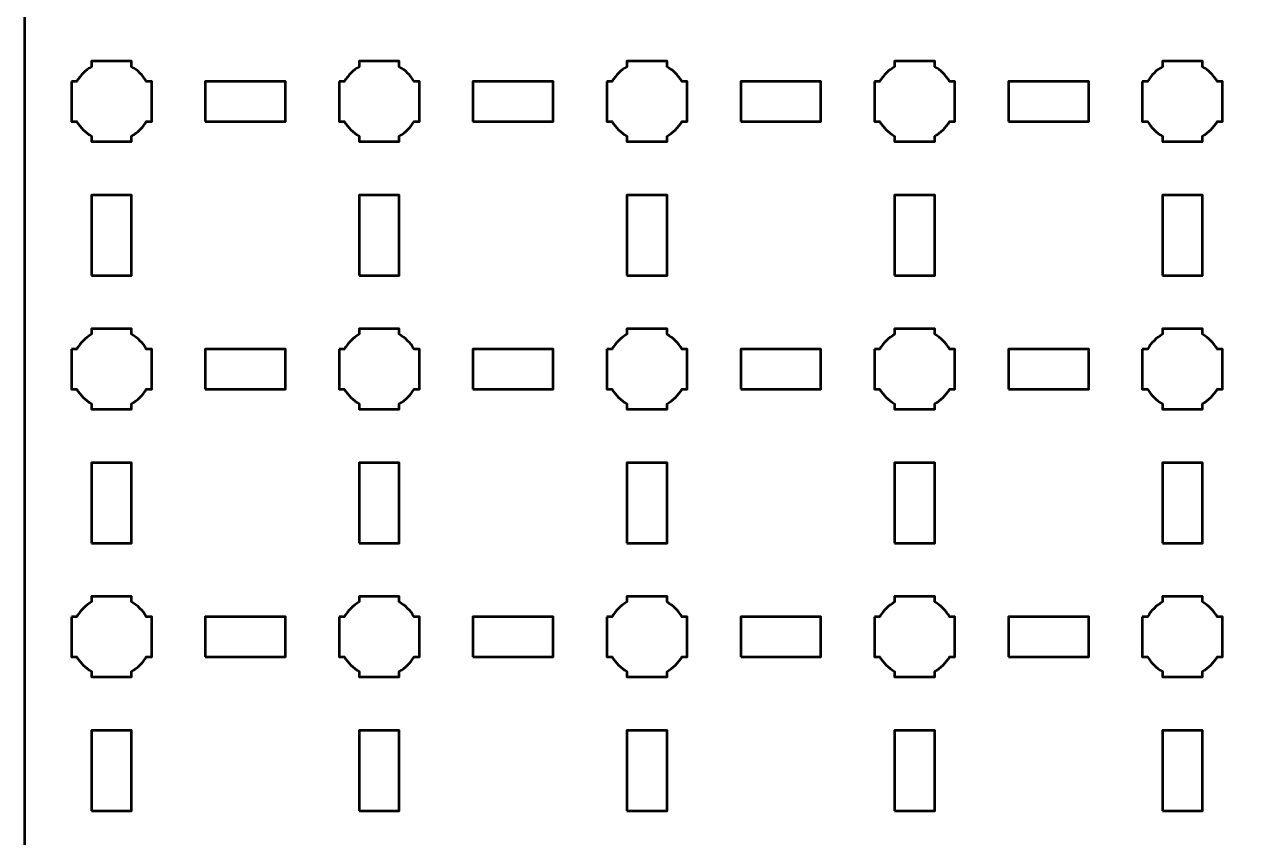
# Model space of a CAD drawing. Header units: centimetres. Extents: x -30.1 to 9.2, y -39.5 to 9.8.
# Drawn here: x -30.15 to -20.99, y -2.35 to 3.73 of the extents above; entities that cross this region are included whole.
import ezdxf

# ---------------------------------------------------------------- set-up
doc = ezdxf.new("R2010")
doc.units = ezdxf.units.CM
doc.header["$MEASUREMENT"] = 0
doc.layers.add('Layer 1', color=7, linetype='Continuous')

msp = doc.modelspace()

# ---------------------------------------------------------------- linework, layer by layer
at = {"layer": 'Layer 1', "lineweight": 53}
for points in [[(-28.8, 3), (-28.2, 3), (-28.2, 3.3), (-28.8, 3.3), (-28.8, 3)], [(-26.8, 3), (-26.2, 3), (-26.2, 3.3), (-26.8, 3.3), (-26.8, 3)], [(-24.8, 3), (-24.2, 3), (-24.2, 3.3), (-24.8, 3.3), (-24.8, 3)], [(-22.8, 3), (-22.2, 3), (-22.2, 3.3), (-22.8, 3.3), (-22.8, 3)], [(-29.65, 1.85), (-29.35, 1.85), (-29.35, 2.45), (-29.65, 2.45), (-29.65, 1.85)], [(-27.65, 1.85), (-27.35, 1.85), (-27.35, 2.45), (-27.65, 2.45), (-27.65, 1.85)], [(-25.65, 1.85), (-25.35, 1.85), (-25.35, 2.45), (-25.65, 2.45), (-25.65, 1.85)], [(-23.65, 1.85), (-23.35, 1.85), (-23.35, 2.45), (-23.65, 2.45), (-23.65, 1.85)], [(-21.65, 1.85), (-21.35, 1.85), (-21.35, 2.45), (-21.65, 2.45), (-21.65, 1.85)], [(-28.8, 1), (-28.2, 1), (-28.2, 1.3), (-28.8, 1.3), (-28.8, 1)], [(-26.8, 1), (-26.2, 1), (-26.2, 1.3), (-26.8, 1.3), (-26.8, 1)], [(-24.8, 1), (-24.2, 1), (-24.2, 1.3), (-24.8, 1.3), (-24.8, 1)], [(-22.8, 1), (-22.2, 1), (-22.2, 1.3), (-22.8, 1.3), (-22.8, 1)], [(-29.65, -0.15), (-29.35, -0.15), (-29.35, 0.45), (-29.65, 0.45), (-29.65, -0.15)], [(-27.65, -0.15), (-27.35, -0.15), (-27.35, 0.45), (-27.65, 0.45), (-27.65, -0.15)], [(-25.65, -0.15), (-25.35, -0.15), (-25.35, 0.45), (-25.65, 0.45), (-25.65, -0.15)], [(-23.65, -0.15), (-23.35, -0.15), (-23.35, 0.45), (-23.65, 0.45), (-23.65, -0.15)], [(-21.65, -0.15), (-21.35, -0.15), (-21.35, 0.45), (-21.65, 0.45), (-21.65, -0.15)], [(-28.8, -1), (-28.2, -1), (-28.2, -0.7), (-28.8, -0.7), (-28.8, -1)], [(-26.8, -1), (-26.2, -1), (-26.2, -0.7), (-26.8, -0.7), (-26.8, -1)], [(-24.8, -1), (-24.2, -1), (-24.2, -0.7), (-24.8, -0.7), (-24.8, -1)], [(-22.8, -1), (-22.2, -1), (-22.2, -0.7), (-22.8, -0.7), (-22.8, -1)], [(-29.65, -2.15), (-29.35, -2.15), (-29.35, -1.55), (-29.65, -1.55), (-29.65, -2.15)], [(-27.65, -2.15), (-27.35, -2.15), (-27.35, -1.55), (-27.65, -1.55), (-27.65, -2.15)], [(-25.65, -2.15), (-25.35, -2.15), (-25.35, -1.55), (-25.65, -1.55), (-25.65, -2.15)], [(-23.65, -2.15), (-23.35, -2.15), (-23.35, -1.55), (-23.65, -1.55), (-23.65, -2.15)], [(-21.65, -2.15), (-21.35, -2.15), (-21.35, -1.55), (-21.65, -1.55), (-21.65, -2.15)]]:
    msp.add_lwpolyline(points, close=True, dxfattribs=at)
for points, knots in [([(-30.15, -39), (-30.15, -39), (-30.15, 9.3), (-30.15, 9.3), (-30.15, 9.3), (-30.15, 9.57609), (-29.92609, 9.8), (-29.65, 9.8), (-29.65, 9.8), (-29.65, 9.8), (8.65, 9.8), (8.65, 9.8), (8.65, 9.8), (8.92609, 9.8), (9.15, 9.57609), (9.15, 9.3), (9.15, 9.3), (9.15, 9.3), (9.15, -39), (9.15, -39), (9.15, -39), (9.15, -39.27609), (8.92609, -39.5), (8.65, -39.5), (8.65, -39.5), (8.65, -39.5), (-29.65, -39.5), (-29.65, -39.5), (-29.65, -39.5), (-29.92609, -39.5), (-30.15, -39.27609), (-30.15, -39)], [0, 0, 0, 0, 0.125, 0.125, 0.125, 0.125, 0.25, 0.25, 0.25, 0.25, 0.375, 0.375, 0.375, 0.375, 0.5, 0.5, 0.5, 0.5, 0.625, 0.625, 0.625, 0.625, 0.75, 0.75, 0.75, 0.75, 0.875, 0.875, 0.875, 0.875, 1, 1, 1, 1]), ([(-29.8, 3.3), (-29.8, 3.3), (-29.75985, 3.3), (-29.75985, 3.3), (-29.75985, 3.3), (-29.7335, 3.34553), (-29.69553, 3.3835), (-29.65, 3.40985), (-29.65, 3.40985), (-29.65, 3.40985), (-29.65, 3.45), (-29.65, 3.45), (-29.65, 3.45), (-29.65, 3.45), (-29.5, 3.45), (-29.5, 3.45), (-29.5, 3.45), (-29.5, 3.45), (-29.35, 3.45), (-29.35, 3.45), (-29.35, 3.45), (-29.35, 3.45), (-29.35, 3.40985), (-29.35, 3.40985), (-29.35, 3.40985), (-29.30447, 3.3835), (-29.2665, 3.34553), (-29.24015, 3.3), (-29.24015, 3.3), (-29.24015, 3.3), (-29.2, 3.3), (-29.2, 3.3), (-29.2, 3.3), (-29.2, 3.3), (-29.2, 3.15), (-29.2, 3.15), (-29.2, 3.15), (-29.2, 3.15), (-29.2, 3), (-29.2, 3), (-29.2, 3), (-29.2, 3), (-29.24015, 3), (-29.24015, 3), (-29.24015, 3), (-29.2665, 2.95447), (-29.30447, 2.9165), (-29.35, 2.89015), (-29.35, 2.89015), (-29.35, 2.89015), (-29.35, 2.85), (-29.35, 2.85), (-29.35, 2.85), (-29.35, 2.85), (-29.5, 2.85), (-29.5, 2.85), (-29.5, 2.85), (-29.5, 2.85), (-29.65, 2.85), (-29.65, 2.85), (-29.65, 2.85), (-29.65, 2.85), (-29.65, 2.89015), (-29.65, 2.89015), (-29.65, 2.89015), (-29.69553, 2.9165), (-29.7335, 2.95447), (-29.75985, 3), (-29.75985, 3), (-29.75985, 3), (-29.8, 3), (-29.8, 3), (-29.8, 3), (-29.8, 3), (-29.8, 3.15), (-29.8, 3.15), (-29.8, 3.15), (-29.8, 3.15), (-29.8, 3.3), (-29.8, 3.3)], [0, 0, 0, 0, 0.05, 0.05, 0.05, 0.05, 0.1, 0.1, 0.1, 0.1, 0.15, 0.15, 0.15, 0.15, 0.2, 0.2, 0.2, 0.2, 0.25, 0.25, 0.25, 0.25, 0.3, 0.3, 0.3, 0.3, 0.35, 0.35, 0.35, 0.35, 0.4, 0.4, 0.4, 0.4, 0.45, 0.45, 0.45, 0.45, 0.5, 0.5, 0.5, 0.5, 0.55, 0.55, 0.55, 0.55, 0.6, 0.6, 0.6, 0.6, 0.65, 0.65, 0.65, 0.65, 0.7, 0.7, 0.7, 0.7, 0.75, 0.75, 0.75, 0.75, 0.8, 0.8, 0.8, 0.8, 0.85, 0.85, 0.85, 0.85, 0.9, 0.9, 0.9, 0.9, 0.95, 0.95, 0.95, 0.95, 1, 1, 1, 1]), ([(-27.8, 3.3), (-27.8, 3.3), (-27.75985, 3.3), (-27.75985, 3.3), (-27.75985, 3.3), (-27.7335, 3.34553), (-27.69553, 3.3835), (-27.65, 3.40985), (-27.65, 3.40985), (-27.65, 3.40985), (-27.65, 3.45), (-27.65, 3.45), (-27.65, 3.45), (-27.65, 3.45), (-27.5, 3.45), (-27.5, 3.45), (-27.5, 3.45), (-27.5, 3.45), (-27.35, 3.45), (-27.35, 3.45), (-27.35, 3.45), (-27.35, 3.45), (-27.35, 3.40985), (-27.35, 3.40985), (-27.35, 3.40985), (-27.30447, 3.3835), (-27.2665, 3.34553), (-27.24015, 3.3), (-27.24015, 3.3), (-27.24015, 3.3), (-27.2, 3.3), (-27.2, 3.3), (-27.2, 3.3), (-27.2, 3.3), (-27.2, 3.15), (-27.2, 3.15), (-27.2, 3.15), (-27.2, 3.15), (-27.2, 3), (-27.2, 3), (-27.2, 3), (-27.2, 3), (-27.24015, 3), (-27.24015, 3), (-27.24015, 3), (-27.2665, 2.95447), (-27.30447, 2.9165), (-27.35, 2.89015), (-27.35, 2.89015), (-27.35, 2.89015), (-27.35, 2.85), (-27.35, 2.85), (-27.35, 2.85), (-27.35, 2.85), (-27.5, 2.85), (-27.5, 2.85), (-27.5, 2.85), (-27.5, 2.85), (-27.65, 2.85), (-27.65, 2.85), (-27.65, 2.85), (-27.65, 2.85), (-27.65, 2.89015), (-27.65, 2.89015), (-27.65, 2.89015), (-27.69553, 2.9165), (-27.7335, 2.95447), (-27.75985, 3), (-27.75985, 3), (-27.75985, 3), (-27.8, 3), (-27.8, 3), (-27.8, 3), (-27.8, 3), (-27.8, 3.15), (-27.8, 3.15), (-27.8, 3.15), (-27.8, 3.15), (-27.8, 3.3), (-27.8, 3.3)], [0, 0, 0, 0, 0.05, 0.05, 0.05, 0.05, 0.1, 0.1, 0.1, 0.1, 0.15, 0.15, 0.15, 0.15, 0.2, 0.2, 0.2, 0.2, 0.25, 0.25, 0.25, 0.25, 0.3, 0.3, 0.3, 0.3, 0.35, 0.35, 0.35, 0.35, 0.4, 0.4, 0.4, 0.4, 0.45, 0.45, 0.45, 0.45, 0.5, 0.5, 0.5, 0.5, 0.55, 0.55, 0.55, 0.55, 0.6, 0.6, 0.6, 0.6, 0.65, 0.65, 0.65, 0.65, 0.7, 0.7, 0.7, 0.7, 0.75, 0.75, 0.75, 0.75, 0.8, 0.8, 0.8, 0.8, 0.85, 0.85, 0.85, 0.85, 0.9, 0.9, 0.9, 0.9, 0.95, 0.95, 0.95, 0.95, 1, 1, 1, 1]), ([(-25.8, 3.3), (-25.8, 3.3), (-25.75985, 3.3), (-25.75985, 3.3), (-25.75985, 3.3), (-25.7335, 3.34553), (-25.69553, 3.3835), (-25.65, 3.40985), (-25.65, 3.40985), (-25.65, 3.40985), (-25.65, 3.45), (-25.65, 3.45), (-25.65, 3.45), (-25.65, 3.45), (-25.5, 3.45), (-25.5, 3.45), (-25.5, 3.45), (-25.5, 3.45), (-25.35, 3.45), (-25.35, 3.45), (-25.35, 3.45), (-25.35, 3.45), (-25.35, 3.40985), (-25.35, 3.40985), (-25.35, 3.40985), (-25.30447, 3.3835), (-25.2665, 3.34553), (-25.24015, 3.3), (-25.24015, 3.3), (-25.24015, 3.3), (-25.2, 3.3), (-25.2, 3.3), (-25.2, 3.3), (-25.2, 3.3), (-25.2, 3.15), (-25.2, 3.15), (-25.2, 3.15), (-25.2, 3.15), (-25.2, 3), (-25.2, 3), (-25.2, 3), (-25.2, 3), (-25.24015, 3), (-25.24015, 3), (-25.24015, 3), (-25.2665, 2.95447), (-25.30447, 2.9165), (-25.35, 2.89015), (-25.35, 2.89015), (-25.35, 2.89015), (-25.35, 2.85), (-25.35, 2.85), (-25.35, 2.85), (-25.35, 2.85), (-25.5, 2.85), (-25.5, 2.85), (-25.5, 2.85), (-25.5, 2.85), (-25.65, 2.85), (-25.65, 2.85), (-25.65, 2.85), (-25.65, 2.85), (-25.65, 2.89015), (-25.65, 2.89015), (-25.65, 2.89015), (-25.69553, 2.9165), (-25.7335, 2.95447), (-25.75985, 3), (-25.75985, 3), (-25.75985, 3), (-25.8, 3), (-25.8, 3), (-25.8, 3), (-25.8, 3), (-25.8, 3.15), (-25.8, 3.15), (-25.8, 3.15), (-25.8, 3.15), (-25.8, 3.3), (-25.8, 3.3)], [0, 0, 0, 0, 0.05, 0.05, 0.05, 0.05, 0.1, 0.1, 0.1, 0.1, 0.15, 0.15, 0.15, 0.15, 0.2, 0.2, 0.2, 0.2, 0.25, 0.25, 0.25, 0.25, 0.3, 0.3, 0.3, 0.3, 0.35, 0.35, 0.35, 0.35, 0.4, 0.4, 0.4, 0.4, 0.45, 0.45, 0.45, 0.45, 0.5, 0.5, 0.5, 0.5, 0.55, 0.55, 0.55, 0.55, 0.6, 0.6, 0.6, 0.6, 0.65, 0.65, 0.65, 0.65, 0.7, 0.7, 0.7, 0.7, 0.75, 0.75, 0.75, 0.75, 0.8, 0.8, 0.8, 0.8, 0.85, 0.85, 0.85, 0.85, 0.9, 0.9, 0.9, 0.9, 0.95, 0.95, 0.95, 0.95, 1, 1, 1, 1]), ([(-23.8, 3.3), (-23.8, 3.3), (-23.75985, 3.3), (-23.75985, 3.3), (-23.75985, 3.3), (-23.7335, 3.34553), (-23.69553, 3.3835), (-23.65, 3.40985), (-23.65, 3.40985), (-23.65, 3.40985), (-23.65, 3.45), (-23.65, 3.45), (-23.65, 3.45), (-23.65, 3.45), (-23.5, 3.45), (-23.5, 3.45), (-23.5, 3.45), (-23.5, 3.45), (-23.35, 3.45), (-23.35, 3.45), (-23.35, 3.45), (-23.35, 3.45), (-23.35, 3.40985), (-23.35, 3.40985), (-23.35, 3.40985), (-23.30447, 3.3835), (-23.2665, 3.34553), (-23.24015, 3.3), (-23.24015, 3.3), (-23.24015, 3.3), (-23.2, 3.3), (-23.2, 3.3), (-23.2, 3.3), (-23.2, 3.3), (-23.2, 3.15), (-23.2, 3.15), (-23.2, 3.15), (-23.2, 3.15), (-23.2, 3), (-23.2, 3), (-23.2, 3), (-23.2, 3), (-23.24015, 3), (-23.24015, 3), (-23.24015, 3), (-23.2665, 2.95447), (-23.30447, 2.9165), (-23.35, 2.89015), (-23.35, 2.89015), (-23.35, 2.89015), (-23.35, 2.85), (-23.35, 2.85), (-23.35, 2.85), (-23.35, 2.85), (-23.5, 2.85), (-23.5, 2.85), (-23.5, 2.85), (-23.5, 2.85), (-23.65, 2.85), (-23.65, 2.85), (-23.65, 2.85), (-23.65, 2.85), (-23.65, 2.89015), (-23.65, 2.89015), (-23.65, 2.89015), (-23.69553, 2.9165), (-23.7335, 2.95447), (-23.75985, 3), (-23.75985, 3), (-23.75985, 3), (-23.8, 3), (-23.8, 3), (-23.8, 3), (-23.8, 3), (-23.8, 3.15), (-23.8, 3.15), (-23.8, 3.15), (-23.8, 3.15), (-23.8, 3.3), (-23.8, 3.3)], [0, 0, 0, 0, 0.05, 0.05, 0.05, 0.05, 0.1, 0.1, 0.1, 0.1, 0.15, 0.15, 0.15, 0.15, 0.2, 0.2, 0.2, 0.2, 0.25, 0.25, 0.25, 0.25, 0.3, 0.3, 0.3, 0.3, 0.35, 0.35, 0.35, 0.35, 0.4, 0.4, 0.4, 0.4, 0.45, 0.45, 0.45, 0.45, 0.5, 0.5, 0.5, 0.5, 0.55, 0.55, 0.55, 0.55, 0.6, 0.6, 0.6, 0.6, 0.65, 0.65, 0.65, 0.65, 0.7, 0.7, 0.7, 0.7, 0.75, 0.75, 0.75, 0.75, 0.8, 0.8, 0.8, 0.8, 0.85, 0.85, 0.85, 0.85, 0.9, 0.9, 0.9, 0.9, 0.95, 0.95, 0.95, 0.95, 1, 1, 1, 1]), ([(-21.8, 3.3), (-21.8, 3.3), (-21.75985, 3.3), (-21.75985, 3.3), (-21.75985, 3.3), (-21.7335, 3.34553), (-21.69553, 3.3835), (-21.65, 3.40985), (-21.65, 3.40985), (-21.65, 3.40985), (-21.65, 3.45), (-21.65, 3.45), (-21.65, 3.45), (-21.65, 3.45), (-21.5, 3.45), (-21.5, 3.45), (-21.5, 3.45), (-21.5, 3.45), (-21.35, 3.45), (-21.35, 3.45), (-21.35, 3.45), (-21.35, 3.45), (-21.35, 3.40985), (-21.35, 3.40985), (-21.35, 3.40985), (-21.30447, 3.3835), (-21.2665, 3.34553), (-21.24015, 3.3), (-21.24015, 3.3), (-21.24015, 3.3), (-21.2, 3.3), (-21.2, 3.3), (-21.2, 3.3), (-21.2, 3.3), (-21.2, 3.15), (-21.2, 3.15), (-21.2, 3.15), (-21.2, 3.15), (-21.2, 3), (-21.2, 3), (-21.2, 3), (-21.2, 3), (-21.24015, 3), (-21.24015, 3), (-21.24015, 3), (-21.2665, 2.95447), (-21.30447, 2.9165), (-21.35, 2.89015), (-21.35, 2.89015), (-21.35, 2.89015), (-21.35, 2.85), (-21.35, 2.85), (-21.35, 2.85), (-21.35, 2.85), (-21.5, 2.85), (-21.5, 2.85), (-21.5, 2.85), (-21.5, 2.85), (-21.65, 2.85), (-21.65, 2.85), (-21.65, 2.85), (-21.65, 2.85), (-21.65, 2.89015), (-21.65, 2.89015), (-21.65, 2.89015), (-21.69553, 2.9165), (-21.7335, 2.95447), (-21.75985, 3), (-21.75985, 3), (-21.75985, 3), (-21.8, 3), (-21.8, 3), (-21.8, 3), (-21.8, 3), (-21.8, 3.15), (-21.8, 3.15), (-21.8, 3.15), (-21.8, 3.15), (-21.8, 3.3), (-21.8, 3.3)], [0, 0, 0, 0, 0.05, 0.05, 0.05, 0.05, 0.1, 0.1, 0.1, 0.1, 0.15, 0.15, 0.15, 0.15, 0.2, 0.2, 0.2, 0.2, 0.25, 0.25, 0.25, 0.25, 0.3, 0.3, 0.3, 0.3, 0.35, 0.35, 0.35, 0.35, 0.4, 0.4, 0.4, 0.4, 0.45, 0.45, 0.45, 0.45, 0.5, 0.5, 0.5, 0.5, 0.55, 0.55, 0.55, 0.55, 0.6, 0.6, 0.6, 0.6, 0.65, 0.65, 0.65, 0.65, 0.7, 0.7, 0.7, 0.7, 0.75, 0.75, 0.75, 0.75, 0.8, 0.8, 0.8, 0.8, 0.85, 0.85, 0.85, 0.85, 0.9, 0.9, 0.9, 0.9, 0.95, 0.95, 0.95, 0.95, 1, 1, 1, 1]), ([(-29.8, 1.3), (-29.8, 1.3), (-29.75985, 1.3), (-29.75985, 1.3), (-29.75985, 1.3), (-29.7335, 1.34553), (-29.69553, 1.3835), (-29.65, 1.40985), (-29.65, 1.40985), (-29.65, 1.40985), (-29.65, 1.45), (-29.65, 1.45), (-29.65, 1.45), (-29.65, 1.45), (-29.5, 1.45), (-29.5, 1.45), (-29.5, 1.45), (-29.5, 1.45), (-29.35, 1.45), (-29.35, 1.45), (-29.35, 1.45), (-29.35, 1.45), (-29.35, 1.40985), (-29.35, 1.40985), (-29.35, 1.40985), (-29.30447, 1.3835), (-29.2665, 1.34553), (-29.24015, 1.3), (-29.24015, 1.3), (-29.24015, 1.3), (-29.2, 1.3), (-29.2, 1.3), (-29.2, 1.3), (-29.2, 1.3), (-29.2, 1.15), (-29.2, 1.15), (-29.2, 1.15), (-29.2, 1.15), (-29.2, 1), (-29.2, 1), (-29.2, 1), (-29.2, 1), (-29.24015, 1), (-29.24015, 1), (-29.24015, 1), (-29.2665, 0.95447), (-29.30447, 0.9165), (-29.35, 0.89015), (-29.35, 0.89015), (-29.35, 0.89015), (-29.35, 0.85), (-29.35, 0.85), (-29.35, 0.85), (-29.35, 0.85), (-29.5, 0.85), (-29.5, 0.85), (-29.5, 0.85), (-29.5, 0.85), (-29.65, 0.85), (-29.65, 0.85), (-29.65, 0.85), (-29.65, 0.85), (-29.65, 0.89015), (-29.65, 0.89015), (-29.65, 0.89015), (-29.69553, 0.9165), (-29.7335, 0.95447), (-29.75985, 1), (-29.75985, 1), (-29.75985, 1), (-29.8, 1), (-29.8, 1), (-29.8, 1), (-29.8, 1), (-29.8, 1.15), (-29.8, 1.15), (-29.8, 1.15), (-29.8, 1.15), (-29.8, 1.3), (-29.8, 1.3)], [0, 0, 0, 0, 0.05, 0.05, 0.05, 0.05, 0.1, 0.1, 0.1, 0.1, 0.15, 0.15, 0.15, 0.15, 0.2, 0.2, 0.2, 0.2, 0.25, 0.25, 0.25, 0.25, 0.3, 0.3, 0.3, 0.3, 0.35, 0.35, 0.35, 0.35, 0.4, 0.4, 0.4, 0.4, 0.45, 0.45, 0.45, 0.45, 0.5, 0.5, 0.5, 0.5, 0.55, 0.55, 0.55, 0.55, 0.6, 0.6, 0.6, 0.6, 0.65, 0.65, 0.65, 0.65, 0.7, 0.7, 0.7, 0.7, 0.75, 0.75, 0.75, 0.75, 0.8, 0.8, 0.8, 0.8, 0.85, 0.85, 0.85, 0.85, 0.9, 0.9, 0.9, 0.9, 0.95, 0.95, 0.95, 0.95, 1, 1, 1, 1]), ([(-27.8, 1.3), (-27.8, 1.3), (-27.75985, 1.3), (-27.75985, 1.3), (-27.75985, 1.3), (-27.7335, 1.34553), (-27.69553, 1.3835), (-27.65, 1.40985), (-27.65, 1.40985), (-27.65, 1.40985), (-27.65, 1.45), (-27.65, 1.45), (-27.65, 1.45), (-27.65, 1.45), (-27.5, 1.45), (-27.5, 1.45), (-27.5, 1.45), (-27.5, 1.45), (-27.35, 1.45), (-27.35, 1.45), (-27.35, 1.45), (-27.35, 1.45), (-27.35, 1.40985), (-27.35, 1.40985), (-27.35, 1.40985), (-27.30447, 1.3835), (-27.2665, 1.34553), (-27.24015, 1.3), (-27.24015, 1.3), (-27.24015, 1.3), (-27.2, 1.3), (-27.2, 1.3), (-27.2, 1.3), (-27.2, 1.3), (-27.2, 1.15), (-27.2, 1.15), (-27.2, 1.15), (-27.2, 1.15), (-27.2, 1), (-27.2, 1), (-27.2, 1), (-27.2, 1), (-27.24015, 1), (-27.24015, 1), (-27.24015, 1), (-27.2665, 0.95447), (-27.30447, 0.9165), (-27.35, 0.89015), (-27.35, 0.89015), (-27.35, 0.89015), (-27.35, 0.85), (-27.35, 0.85), (-27.35, 0.85), (-27.35, 0.85), (-27.5, 0.85), (-27.5, 0.85), (-27.5, 0.85), (-27.5, 0.85), (-27.65, 0.85), (-27.65, 0.85), (-27.65, 0.85), (-27.65, 0.85), (-27.65, 0.89015), (-27.65, 0.89015), (-27.65, 0.89015), (-27.69553, 0.9165), (-27.7335, 0.95447), (-27.75985, 1), (-27.75985, 1), (-27.75985, 1), (-27.8, 1), (-27.8, 1), (-27.8, 1), (-27.8, 1), (-27.8, 1.15), (-27.8, 1.15), (-27.8, 1.15), (-27.8, 1.15), (-27.8, 1.3), (-27.8, 1.3)], [0, 0, 0, 0, 0.05, 0.05, 0.05, 0.05, 0.1, 0.1, 0.1, 0.1, 0.15, 0.15, 0.15, 0.15, 0.2, 0.2, 0.2, 0.2, 0.25, 0.25, 0.25, 0.25, 0.3, 0.3, 0.3, 0.3, 0.35, 0.35, 0.35, 0.35, 0.4, 0.4, 0.4, 0.4, 0.45, 0.45, 0.45, 0.45, 0.5, 0.5, 0.5, 0.5, 0.55, 0.55, 0.55, 0.55, 0.6, 0.6, 0.6, 0.6, 0.65, 0.65, 0.65, 0.65, 0.7, 0.7, 0.7, 0.7, 0.75, 0.75, 0.75, 0.75, 0.8, 0.8, 0.8, 0.8, 0.85, 0.85, 0.85, 0.85, 0.9, 0.9, 0.9, 0.9, 0.95, 0.95, 0.95, 0.95, 1, 1, 1, 1]), ([(-25.8, 1.3), (-25.8, 1.3), (-25.75985, 1.3), (-25.75985, 1.3), (-25.75985, 1.3), (-25.7335, 1.34553), (-25.69553, 1.3835), (-25.65, 1.40985), (-25.65, 1.40985), (-25.65, 1.40985), (-25.65, 1.45), (-25.65, 1.45), (-25.65, 1.45), (-25.65, 1.45), (-25.5, 1.45), (-25.5, 1.45), (-25.5, 1.45), (-25.5, 1.45), (-25.35, 1.45), (-25.35, 1.45), (-25.35, 1.45), (-25.35, 1.45), (-25.35, 1.40985), (-25.35, 1.40985), (-25.35, 1.40985), (-25.30447, 1.3835), (-25.2665, 1.34553), (-25.24015, 1.3), (-25.24015, 1.3), (-25.24015, 1.3), (-25.2, 1.3), (-25.2, 1.3), (-25.2, 1.3), (-25.2, 1.3), (-25.2, 1.15), (-25.2, 1.15), (-25.2, 1.15), (-25.2, 1.15), (-25.2, 1), (-25.2, 1), (-25.2, 1), (-25.2, 1), (-25.24015, 1), (-25.24015, 1), (-25.24015, 1), (-25.2665, 0.95447), (-25.30447, 0.9165), (-25.35, 0.89015), (-25.35, 0.89015), (-25.35, 0.89015), (-25.35, 0.85), (-25.35, 0.85), (-25.35, 0.85), (-25.35, 0.85), (-25.5, 0.85), (-25.5, 0.85), (-25.5, 0.85), (-25.5, 0.85), (-25.65, 0.85), (-25.65, 0.85), (-25.65, 0.85), (-25.65, 0.85), (-25.65, 0.89015), (-25.65, 0.89015), (-25.65, 0.89015), (-25.69553, 0.9165), (-25.7335, 0.95447), (-25.75985, 1), (-25.75985, 1), (-25.75985, 1), (-25.8, 1), (-25.8, 1), (-25.8, 1), (-25.8, 1), (-25.8, 1.15), (-25.8, 1.15), (-25.8, 1.15), (-25.8, 1.15), (-25.8, 1.3), (-25.8, 1.3)], [0, 0, 0, 0, 0.05, 0.05, 0.05, 0.05, 0.1, 0.1, 0.1, 0.1, 0.15, 0.15, 0.15, 0.15, 0.2, 0.2, 0.2, 0.2, 0.25, 0.25, 0.25, 0.25, 0.3, 0.3, 0.3, 0.3, 0.35, 0.35, 0.35, 0.35, 0.4, 0.4, 0.4, 0.4, 0.45, 0.45, 0.45, 0.45, 0.5, 0.5, 0.5, 0.5, 0.55, 0.55, 0.55, 0.55, 0.6, 0.6, 0.6, 0.6, 0.65, 0.65, 0.65, 0.65, 0.7, 0.7, 0.7, 0.7, 0.75, 0.75, 0.75, 0.75, 0.8, 0.8, 0.8, 0.8, 0.85, 0.85, 0.85, 0.85, 0.9, 0.9, 0.9, 0.9, 0.95, 0.95, 0.95, 0.95, 1, 1, 1, 1]), ([(-23.8, 1.3), (-23.8, 1.3), (-23.75985, 1.3), (-23.75985, 1.3), (-23.75985, 1.3), (-23.7335, 1.34553), (-23.69553, 1.3835), (-23.65, 1.40985), (-23.65, 1.40985), (-23.65, 1.40985), (-23.65, 1.45), (-23.65, 1.45), (-23.65, 1.45), (-23.65, 1.45), (-23.5, 1.45), (-23.5, 1.45), (-23.5, 1.45), (-23.5, 1.45), (-23.35, 1.45), (-23.35, 1.45), (-23.35, 1.45), (-23.35, 1.45), (-23.35, 1.40985), (-23.35, 1.40985), (-23.35, 1.40985), (-23.30447, 1.3835), (-23.2665, 1.34553), (-23.24015, 1.3), (-23.24015, 1.3), (-23.24015, 1.3), (-23.2, 1.3), (-23.2, 1.3), (-23.2, 1.3), (-23.2, 1.3), (-23.2, 1.15), (-23.2, 1.15), (-23.2, 1.15), (-23.2, 1.15), (-23.2, 1), (-23.2, 1), (-23.2, 1), (-23.2, 1), (-23.24015, 1), (-23.24015, 1), (-23.24015, 1), (-23.2665, 0.95447), (-23.30447, 0.9165), (-23.35, 0.89015), (-23.35, 0.89015), (-23.35, 0.89015), (-23.35, 0.85), (-23.35, 0.85), (-23.35, 0.85), (-23.35, 0.85), (-23.5, 0.85), (-23.5, 0.85), (-23.5, 0.85), (-23.5, 0.85), (-23.65, 0.85), (-23.65, 0.85), (-23.65, 0.85), (-23.65, 0.85), (-23.65, 0.89015), (-23.65, 0.89015), (-23.65, 0.89015), (-23.69553, 0.9165), (-23.7335, 0.95447), (-23.75985, 1), (-23.75985, 1), (-23.75985, 1), (-23.8, 1), (-23.8, 1), (-23.8, 1), (-23.8, 1), (-23.8, 1.15), (-23.8, 1.15), (-23.8, 1.15), (-23.8, 1.15), (-23.8, 1.3), (-23.8, 1.3)], [0, 0, 0, 0, 0.05, 0.05, 0.05, 0.05, 0.1, 0.1, 0.1, 0.1, 0.15, 0.15, 0.15, 0.15, 0.2, 0.2, 0.2, 0.2, 0.25, 0.25, 0.25, 0.25, 0.3, 0.3, 0.3, 0.3, 0.35, 0.35, 0.35, 0.35, 0.4, 0.4, 0.4, 0.4, 0.45, 0.45, 0.45, 0.45, 0.5, 0.5, 0.5, 0.5, 0.55, 0.55, 0.55, 0.55, 0.6, 0.6, 0.6, 0.6, 0.65, 0.65, 0.65, 0.65, 0.7, 0.7, 0.7, 0.7, 0.75, 0.75, 0.75, 0.75, 0.8, 0.8, 0.8, 0.8, 0.85, 0.85, 0.85, 0.85, 0.9, 0.9, 0.9, 0.9, 0.95, 0.95, 0.95, 0.95, 1, 1, 1, 1]), ([(-21.8, 1.3), (-21.8, 1.3), (-21.75985, 1.3), (-21.75985, 1.3), (-21.75985, 1.3), (-21.7335, 1.34553), (-21.69553, 1.3835), (-21.65, 1.40985), (-21.65, 1.40985), (-21.65, 1.40985), (-21.65, 1.45), (-21.65, 1.45), (-21.65, 1.45), (-21.65, 1.45), (-21.5, 1.45), (-21.5, 1.45), (-21.5, 1.45), (-21.5, 1.45), (-21.35, 1.45), (-21.35, 1.45), (-21.35, 1.45), (-21.35, 1.45), (-21.35, 1.40985), (-21.35, 1.40985), (-21.35, 1.40985), (-21.30447, 1.3835), (-21.2665, 1.34553), (-21.24015, 1.3), (-21.24015, 1.3), (-21.24015, 1.3), (-21.2, 1.3), (-21.2, 1.3), (-21.2, 1.3), (-21.2, 1.3), (-21.2, 1.15), (-21.2, 1.15), (-21.2, 1.15), (-21.2, 1.15), (-21.2, 1), (-21.2, 1), (-21.2, 1), (-21.2, 1), (-21.24015, 1), (-21.24015, 1), (-21.24015, 1), (-21.2665, 0.95447), (-21.30447, 0.9165), (-21.35, 0.89015), (-21.35, 0.89015), (-21.35, 0.89015), (-21.35, 0.85), (-21.35, 0.85), (-21.35, 0.85), (-21.35, 0.85), (-21.5, 0.85), (-21.5, 0.85), (-21.5, 0.85), (-21.5, 0.85), (-21.65, 0.85), (-21.65, 0.85), (-21.65, 0.85), (-21.65, 0.85), (-21.65, 0.89015), (-21.65, 0.89015), (-21.65, 0.89015), (-21.69553, 0.9165), (-21.7335, 0.95447), (-21.75985, 1), (-21.75985, 1), (-21.75985, 1), (-21.8, 1), (-21.8, 1), (-21.8, 1), (-21.8, 1), (-21.8, 1.15), (-21.8, 1.15), (-21.8, 1.15), (-21.8, 1.15), (-21.8, 1.3), (-21.8, 1.3)], [0, 0, 0, 0, 0.05, 0.05, 0.05, 0.05, 0.1, 0.1, 0.1, 0.1, 0.15, 0.15, 0.15, 0.15, 0.2, 0.2, 0.2, 0.2, 0.25, 0.25, 0.25, 0.25, 0.3, 0.3, 0.3, 0.3, 0.35, 0.35, 0.35, 0.35, 0.4, 0.4, 0.4, 0.4, 0.45, 0.45, 0.45, 0.45, 0.5, 0.5, 0.5, 0.5, 0.55, 0.55, 0.55, 0.55, 0.6, 0.6, 0.6, 0.6, 0.65, 0.65, 0.65, 0.65, 0.7, 0.7, 0.7, 0.7, 0.75, 0.75, 0.75, 0.75, 0.8, 0.8, 0.8, 0.8, 0.85, 0.85, 0.85, 0.85, 0.9, 0.9, 0.9, 0.9, 0.95, 0.95, 0.95, 0.95, 1, 1, 1, 1]), ([(-29.8, -0.7), (-29.8, -0.7), (-29.75985, -0.7), (-29.75985, -0.7), (-29.75985, -0.7), (-29.7335, -0.65447), (-29.69553, -0.6165), (-29.65, -0.59015), (-29.65, -0.59015), (-29.65, -0.59015), (-29.65, -0.55), (-29.65, -0.55), (-29.65, -0.55), (-29.65, -0.55), (-29.5, -0.55), (-29.5, -0.55), (-29.5, -0.55), (-29.5, -0.55), (-29.35, -0.55), (-29.35, -0.55), (-29.35, -0.55), (-29.35, -0.55), (-29.35, -0.59015), (-29.35, -0.59015), (-29.35, -0.59015), (-29.30447, -0.6165), (-29.2665, -0.65447), (-29.24015, -0.7), (-29.24015, -0.7), (-29.24015, -0.7), (-29.2, -0.7), (-29.2, -0.7), (-29.2, -0.7), (-29.2, -0.7), (-29.2, -0.85), (-29.2, -0.85), (-29.2, -0.85), (-29.2, -0.85), (-29.2, -1), (-29.2, -1), (-29.2, -1), (-29.2, -1), (-29.24015, -1), (-29.24015, -1), (-29.24015, -1), (-29.2665, -1.04553), (-29.30447, -1.0835), (-29.35, -1.10985), (-29.35, -1.10985), (-29.35, -1.10985), (-29.35, -1.15), (-29.35, -1.15), (-29.35, -1.15), (-29.35, -1.15), (-29.5, -1.15), (-29.5, -1.15), (-29.5, -1.15), (-29.5, -1.15), (-29.65, -1.15), (-29.65, -1.15), (-29.65, -1.15), (-29.65, -1.15), (-29.65, -1.10985), (-29.65, -1.10985), (-29.65, -1.10985), (-29.69553, -1.0835), (-29.7335, -1.04553), (-29.75985, -1), (-29.75985, -1), (-29.75985, -1), (-29.8, -1), (-29.8, -1), (-29.8, -1), (-29.8, -1), (-29.8, -0.85), (-29.8, -0.85), (-29.8, -0.85), (-29.8, -0.85), (-29.8, -0.7), (-29.8, -0.7)], [0, 0, 0, 0, 0.05, 0.05, 0.05, 0.05, 0.1, 0.1, 0.1, 0.1, 0.15, 0.15, 0.15, 0.15, 0.2, 0.2, 0.2, 0.2, 0.25, 0.25, 0.25, 0.25, 0.3, 0.3, 0.3, 0.3, 0.35, 0.35, 0.35, 0.35, 0.4, 0.4, 0.4, 0.4, 0.45, 0.45, 0.45, 0.45, 0.5, 0.5, 0.5, 0.5, 0.55, 0.55, 0.55, 0.55, 0.6, 0.6, 0.6, 0.6, 0.65, 0.65, 0.65, 0.65, 0.7, 0.7, 0.7, 0.7, 0.75, 0.75, 0.75, 0.75, 0.8, 0.8, 0.8, 0.8, 0.85, 0.85, 0.85, 0.85, 0.9, 0.9, 0.9, 0.9, 0.95, 0.95, 0.95, 0.95, 1, 1, 1, 1]), ([(-27.8, -0.7), (-27.8, -0.7), (-27.75985, -0.7), (-27.75985, -0.7), (-27.75985, -0.7), (-27.7335, -0.65447), (-27.69553, -0.6165), (-27.65, -0.59015), (-27.65, -0.59015), (-27.65, -0.59015), (-27.65, -0.55), (-27.65, -0.55), (-27.65, -0.55), (-27.65, -0.55), (-27.5, -0.55), (-27.5, -0.55), (-27.5, -0.55), (-27.5, -0.55), (-27.35, -0.55), (-27.35, -0.55), (-27.35, -0.55), (-27.35, -0.55), (-27.35, -0.59015), (-27.35, -0.59015), (-27.35, -0.59015), (-27.30447, -0.6165), (-27.2665, -0.65447), (-27.24015, -0.7), (-27.24015, -0.7), (-27.24015, -0.7), (-27.2, -0.7), (-27.2, -0.7), (-27.2, -0.7), (-27.2, -0.7), (-27.2, -0.85), (-27.2, -0.85), (-27.2, -0.85), (-27.2, -0.85), (-27.2, -1), (-27.2, -1), (-27.2, -1), (-27.2, -1), (-27.24015, -1), (-27.24015, -1), (-27.24015, -1), (-27.2665, -1.04553), (-27.30447, -1.0835), (-27.35, -1.10985), (-27.35, -1.10985), (-27.35, -1.10985), (-27.35, -1.15), (-27.35, -1.15), (-27.35, -1.15), (-27.35, -1.15), (-27.5, -1.15), (-27.5, -1.15), (-27.5, -1.15), (-27.5, -1.15), (-27.65, -1.15), (-27.65, -1.15), (-27.65, -1.15), (-27.65, -1.15), (-27.65, -1.10985), (-27.65, -1.10985), (-27.65, -1.10985), (-27.69553, -1.0835), (-27.7335, -1.04553), (-27.75985, -1), (-27.75985, -1), (-27.75985, -1), (-27.8, -1), (-27.8, -1), (-27.8, -1), (-27.8, -1), (-27.8, -0.85), (-27.8, -0.85), (-27.8, -0.85), (-27.8, -0.85), (-27.8, -0.7), (-27.8, -0.7)], [0, 0, 0, 0, 0.05, 0.05, 0.05, 0.05, 0.1, 0.1, 0.1, 0.1, 0.15, 0.15, 0.15, 0.15, 0.2, 0.2, 0.2, 0.2, 0.25, 0.25, 0.25, 0.25, 0.3, 0.3, 0.3, 0.3, 0.35, 0.35, 0.35, 0.35, 0.4, 0.4, 0.4, 0.4, 0.45, 0.45, 0.45, 0.45, 0.5, 0.5, 0.5, 0.5, 0.55, 0.55, 0.55, 0.55, 0.6, 0.6, 0.6, 0.6, 0.65, 0.65, 0.65, 0.65, 0.7, 0.7, 0.7, 0.7, 0.75, 0.75, 0.75, 0.75, 0.8, 0.8, 0.8, 0.8, 0.85, 0.85, 0.85, 0.85, 0.9, 0.9, 0.9, 0.9, 0.95, 0.95, 0.95, 0.95, 1, 1, 1, 1]), ([(-25.8, -0.7), (-25.8, -0.7), (-25.75985, -0.7), (-25.75985, -0.7), (-25.75985, -0.7), (-25.7335, -0.65447), (-25.69553, -0.6165), (-25.65, -0.59015), (-25.65, -0.59015), (-25.65, -0.59015), (-25.65, -0.55), (-25.65, -0.55), (-25.65, -0.55), (-25.65, -0.55), (-25.5, -0.55), (-25.5, -0.55), (-25.5, -0.55), (-25.5, -0.55), (-25.35, -0.55), (-25.35, -0.55), (-25.35, -0.55), (-25.35, -0.55), (-25.35, -0.59015), (-25.35, -0.59015), (-25.35, -0.59015), (-25.30447, -0.6165), (-25.2665, -0.65447), (-25.24015, -0.7), (-25.24015, -0.7), (-25.24015, -0.7), (-25.2, -0.7), (-25.2, -0.7), (-25.2, -0.7), (-25.2, -0.7), (-25.2, -0.85), (-25.2, -0.85), (-25.2, -0.85), (-25.2, -0.85), (-25.2, -1), (-25.2, -1), (-25.2, -1), (-25.2, -1), (-25.24015, -1), (-25.24015, -1), (-25.24015, -1), (-25.2665, -1.04553), (-25.30447, -1.0835), (-25.35, -1.10985), (-25.35, -1.10985), (-25.35, -1.10985), (-25.35, -1.15), (-25.35, -1.15), (-25.35, -1.15), (-25.35, -1.15), (-25.5, -1.15), (-25.5, -1.15), (-25.5, -1.15), (-25.5, -1.15), (-25.65, -1.15), (-25.65, -1.15), (-25.65, -1.15), (-25.65, -1.15), (-25.65, -1.10985), (-25.65, -1.10985), (-25.65, -1.10985), (-25.69553, -1.0835), (-25.7335, -1.04553), (-25.75985, -1), (-25.75985, -1), (-25.75985, -1), (-25.8, -1), (-25.8, -1), (-25.8, -1), (-25.8, -1), (-25.8, -0.85), (-25.8, -0.85), (-25.8, -0.85), (-25.8, -0.85), (-25.8, -0.7), (-25.8, -0.7)], [0, 0, 0, 0, 0.05, 0.05, 0.05, 0.05, 0.1, 0.1, 0.1, 0.1, 0.15, 0.15, 0.15, 0.15, 0.2, 0.2, 0.2, 0.2, 0.25, 0.25, 0.25, 0.25, 0.3, 0.3, 0.3, 0.3, 0.35, 0.35, 0.35, 0.35, 0.4, 0.4, 0.4, 0.4, 0.45, 0.45, 0.45, 0.45, 0.5, 0.5, 0.5, 0.5, 0.55, 0.55, 0.55, 0.55, 0.6, 0.6, 0.6, 0.6, 0.65, 0.65, 0.65, 0.65, 0.7, 0.7, 0.7, 0.7, 0.75, 0.75, 0.75, 0.75, 0.8, 0.8, 0.8, 0.8, 0.85, 0.85, 0.85, 0.85, 0.9, 0.9, 0.9, 0.9, 0.95, 0.95, 0.95, 0.95, 1, 1, 1, 1]), ([(-23.8, -0.7), (-23.8, -0.7), (-23.75985, -0.7), (-23.75985, -0.7), (-23.75985, -0.7), (-23.7335, -0.65447), (-23.69553, -0.6165), (-23.65, -0.59015), (-23.65, -0.59015), (-23.65, -0.59015), (-23.65, -0.55), (-23.65, -0.55), (-23.65, -0.55), (-23.65, -0.55), (-23.5, -0.55), (-23.5, -0.55), (-23.5, -0.55), (-23.5, -0.55), (-23.35, -0.55), (-23.35, -0.55), (-23.35, -0.55), (-23.35, -0.55), (-23.35, -0.59015), (-23.35, -0.59015), (-23.35, -0.59015), (-23.30447, -0.6165), (-23.2665, -0.65447), (-23.24015, -0.7), (-23.24015, -0.7), (-23.24015, -0.7), (-23.2, -0.7), (-23.2, -0.7), (-23.2, -0.7), (-23.2, -0.7), (-23.2, -0.85), (-23.2, -0.85), (-23.2, -0.85), (-23.2, -0.85), (-23.2, -1), (-23.2, -1), (-23.2, -1), (-23.2, -1), (-23.24015, -1), (-23.24015, -1), (-23.24015, -1), (-23.2665, -1.04553), (-23.30447, -1.0835), (-23.35, -1.10985), (-23.35, -1.10985), (-23.35, -1.10985), (-23.35, -1.15), (-23.35, -1.15), (-23.35, -1.15), (-23.35, -1.15), (-23.5, -1.15), (-23.5, -1.15), (-23.5, -1.15), (-23.5, -1.15), (-23.65, -1.15), (-23.65, -1.15), (-23.65, -1.15), (-23.65, -1.15), (-23.65, -1.10985), (-23.65, -1.10985), (-23.65, -1.10985), (-23.69553, -1.0835), (-23.7335, -1.04553), (-23.75985, -1), (-23.75985, -1), (-23.75985, -1), (-23.8, -1), (-23.8, -1), (-23.8, -1), (-23.8, -1), (-23.8, -0.85), (-23.8, -0.85), (-23.8, -0.85), (-23.8, -0.85), (-23.8, -0.7), (-23.8, -0.7)], [0, 0, 0, 0, 0.05, 0.05, 0.05, 0.05, 0.1, 0.1, 0.1, 0.1, 0.15, 0.15, 0.15, 0.15, 0.2, 0.2, 0.2, 0.2, 0.25, 0.25, 0.25, 0.25, 0.3, 0.3, 0.3, 0.3, 0.35, 0.35, 0.35, 0.35, 0.4, 0.4, 0.4, 0.4, 0.45, 0.45, 0.45, 0.45, 0.5, 0.5, 0.5, 0.5, 0.55, 0.55, 0.55, 0.55, 0.6, 0.6, 0.6, 0.6, 0.65, 0.65, 0.65, 0.65, 0.7, 0.7, 0.7, 0.7, 0.75, 0.75, 0.75, 0.75, 0.8, 0.8, 0.8, 0.8, 0.85, 0.85, 0.85, 0.85, 0.9, 0.9, 0.9, 0.9, 0.95, 0.95, 0.95, 0.95, 1, 1, 1, 1]), ([(-21.8, -0.7), (-21.8, -0.7), (-21.75985, -0.7), (-21.75985, -0.7), (-21.75985, -0.7), (-21.7335, -0.65447), (-21.69553, -0.6165), (-21.65, -0.59015), (-21.65, -0.59015), (-21.65, -0.59015), (-21.65, -0.55), (-21.65, -0.55), (-21.65, -0.55), (-21.65, -0.55), (-21.5, -0.55), (-21.5, -0.55), (-21.5, -0.55), (-21.5, -0.55), (-21.35, -0.55), (-21.35, -0.55), (-21.35, -0.55), (-21.35, -0.55), (-21.35, -0.59015), (-21.35, -0.59015), (-21.35, -0.59015), (-21.30447, -0.6165), (-21.2665, -0.65447), (-21.24015, -0.7), (-21.24015, -0.7), (-21.24015, -0.7), (-21.2, -0.7), (-21.2, -0.7), (-21.2, -0.7), (-21.2, -0.7), (-21.2, -0.85), (-21.2, -0.85), (-21.2, -0.85), (-21.2, -0.85), (-21.2, -1), (-21.2, -1), (-21.2, -1), (-21.2, -1), (-21.24015, -1), (-21.24015, -1), (-21.24015, -1), (-21.2665, -1.04553), (-21.30447, -1.0835), (-21.35, -1.10985), (-21.35, -1.10985), (-21.35, -1.10985), (-21.35, -1.15), (-21.35, -1.15), (-21.35, -1.15), (-21.35, -1.15), (-21.5, -1.15), (-21.5, -1.15), (-21.5, -1.15), (-21.5, -1.15), (-21.65, -1.15), (-21.65, -1.15), (-21.65, -1.15), (-21.65, -1.15), (-21.65, -1.10985), (-21.65, -1.10985), (-21.65, -1.10985), (-21.69553, -1.0835), (-21.7335, -1.04553), (-21.75985, -1), (-21.75985, -1), (-21.75985, -1), (-21.8, -1), (-21.8, -1), (-21.8, -1), (-21.8, -1), (-21.8, -0.85), (-21.8, -0.85), (-21.8, -0.85), (-21.8, -0.85), (-21.8, -0.7), (-21.8, -0.7)], [0, 0, 0, 0, 0.05, 0.05, 0.05, 0.05, 0.1, 0.1, 0.1, 0.1, 0.15, 0.15, 0.15, 0.15, 0.2, 0.2, 0.2, 0.2, 0.25, 0.25, 0.25, 0.25, 0.3, 0.3, 0.3, 0.3, 0.35, 0.35, 0.35, 0.35, 0.4, 0.4, 0.4, 0.4, 0.45, 0.45, 0.45, 0.45, 0.5, 0.5, 0.5, 0.5, 0.55, 0.55, 0.55, 0.55, 0.6, 0.6, 0.6, 0.6, 0.65, 0.65, 0.65, 0.65, 0.7, 0.7, 0.7, 0.7, 0.75, 0.75, 0.75, 0.75, 0.8, 0.8, 0.8, 0.8, 0.85, 0.85, 0.85, 0.85, 0.9, 0.9, 0.9, 0.9, 0.95, 0.95, 0.95, 0.95, 1, 1, 1, 1])]:
    msp.add_open_spline(points, degree=3, knots=knots, dxfattribs=at)

doc.saveas('drawing.dxf')
